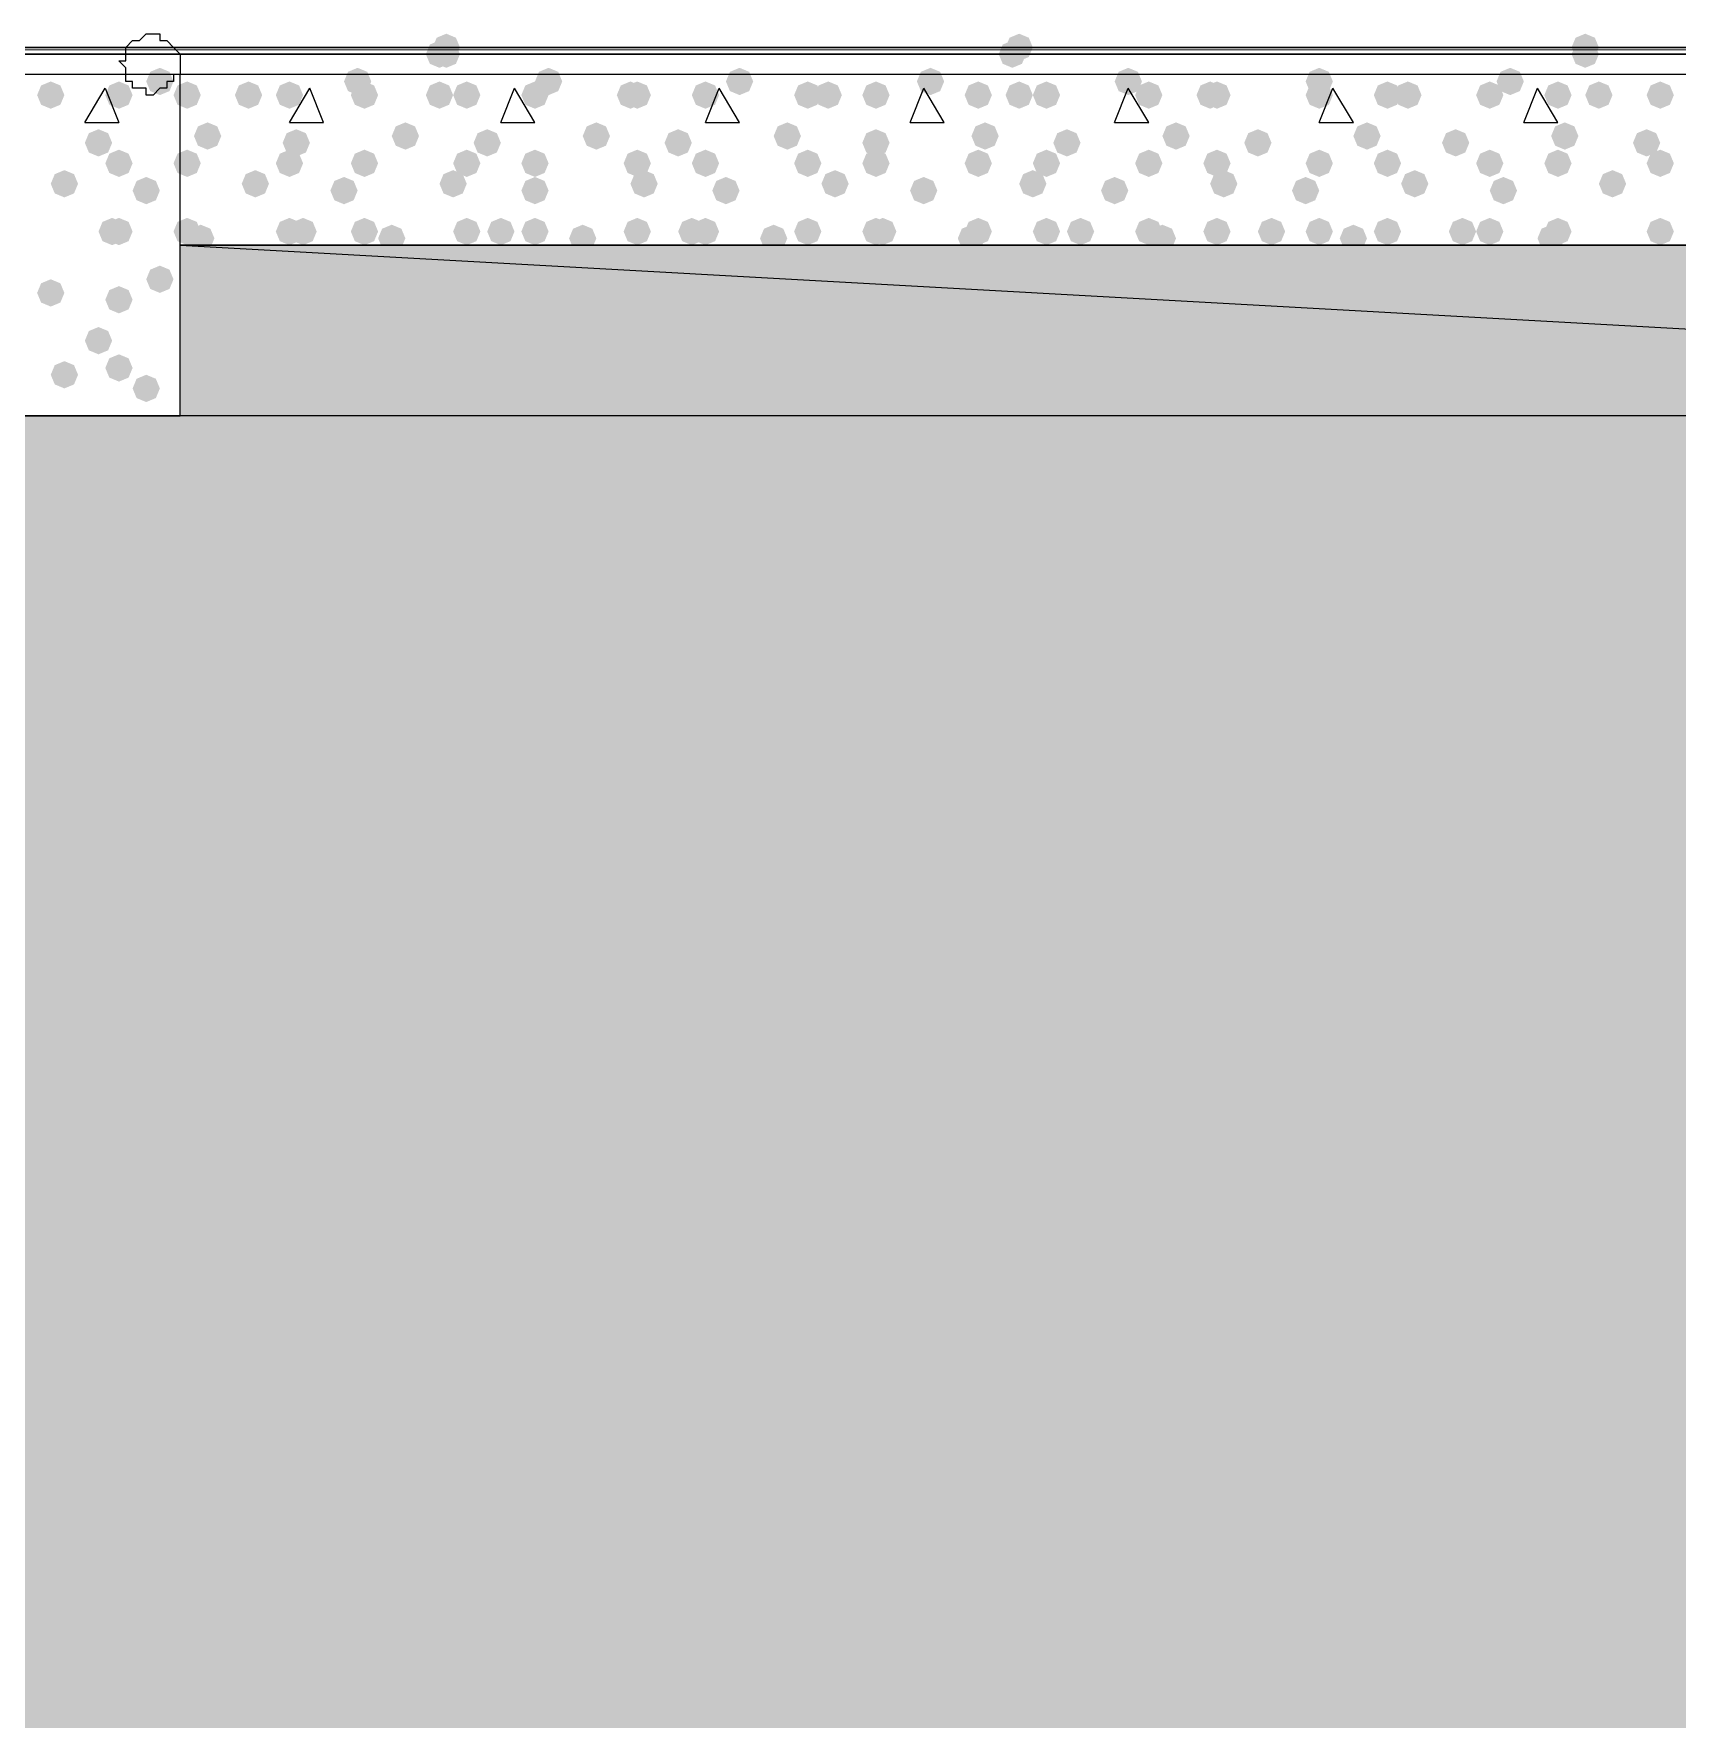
# Model space of a CAD drawing. Header units: millimetres. Extents: x 0 to 420, y 0 to 297.
# Drawn here: x 244.71 to 254.91, y 217.72 to 228.18 of the extents above; entities that cross this region are included whole.
import ezdxf

# ---------------------------------------------------------------- set-up
doc = ezdxf.new("R2010")
doc.units = ezdxf.units.MM
doc.layers.get('0').update_dxf_attribs({"linetype": 'CONTINUOUS'})

msp = doc.modelspace()

# ---------------------------------------------------------------- hatches: boundary and pattern name
at = {"true_color": 0x0000fe}
for points in [[(247.353667, 228.092), (247.328796, 228.032204), (247.269, 228.007333), (247.209204, 228.032204), (247.184333, 228.092), (247.209204, 228.151796), (247.269, 228.176667), (247.328796, 228.151796)], [(250.909667, 228.092), (250.884796, 228.032204), (250.825, 228.007333), (250.765204, 228.032204), (250.740333, 228.092), (250.765204, 228.151796), (250.825, 228.176667), (250.884796, 228.151796)], [(254.423333, 228.092), (254.398462, 228.032204), (254.338667, 228.007333), (254.278871, 228.032204), (254.254, 228.092), (254.278871, 228.151796), (254.338667, 228.176667), (254.398462, 228.151796)], [(247.311333, 228.049667), (247.286462, 227.989871), (247.226667, 227.965), (247.166871, 227.989871), (247.142, 228.049667), (247.166871, 228.109462), (247.226667, 228.134333), (247.286462, 228.109463)], [(247.353667, 228.049667), (247.328796, 227.989871), (247.269, 227.965), (247.209204, 227.989871), (247.184333, 228.049667), (247.209204, 228.109462), (247.269, 228.134333), (247.328796, 228.109463)], [(247.353667, 228.049667), (247.328796, 227.989871), (247.269, 227.965), (247.209204, 227.989871), (247.184333, 228.049667), (247.209204, 228.109462), (247.269, 228.134333), (247.328796, 228.109463)], [(250.867333, 228.049667), (250.842462, 227.989871), (250.782667, 227.965), (250.722871, 227.989871), (250.698, 228.049667), (250.722871, 228.109462), (250.782667, 228.134333), (250.842462, 228.109463)], [(250.867333, 228.049667), (250.842462, 227.989871), (250.782667, 227.965), (250.722871, 227.989871), (250.698, 228.049667), (250.722871, 228.109462), (250.782667, 228.134333), (250.842462, 228.109463)], [(250.867333, 228.049667), (250.842462, 227.989871), (250.782667, 227.965), (250.722871, 227.989871), (250.698, 228.049667), (250.722871, 228.109462), (250.782667, 228.134333), (250.842462, 228.109463)], [(254.423333, 228.049667), (254.398462, 227.989871), (254.338667, 227.965), (254.278871, 227.989871), (254.254, 228.049667), (254.278871, 228.109462), (254.338667, 228.134333), (254.398462, 228.109463)], [(254.423333, 228.049667), (254.398462, 227.989871), (254.338667, 227.965), (254.278871, 227.989871), (254.254, 228.049667), (254.278871, 228.109462), (254.338667, 228.134333), (254.398462, 228.109463)], [(254.423333, 228.049667), (254.398462, 227.989871), (254.338667, 227.965), (254.278871, 227.989871), (254.254, 228.049667), (254.278871, 228.109462), (254.338667, 228.134333), (254.398462, 228.109463)]]:
    msp.add_hatch(color=0, dxfattribs=at).paths.add_polyline_path(points, flags=0)
at = {"true_color": 0x000007}
h = msp.add_hatch(color=0, dxfattribs=at)
h.paths.add_polyline_path([(38.565667, 228.049667), (386.969, 228.049667)], flags=0)
h.paths.add_polyline_path([(386.969, 228.049667), (38.565667, 228.049667)], flags=0)
for points in [[(245.575667, 227.880333), (245.550796, 227.820537), (245.491, 227.795667), (245.431204, 227.820537), (245.406333, 227.880333), (245.431204, 227.940129), (245.491, 227.965), (245.550796, 227.940129)], [(244.898333, 227.795667), (244.873462, 227.735871), (244.813667, 227.711), (244.753871, 227.735871), (244.729, 227.795667), (244.753871, 227.855462), (244.813667, 227.880333), (244.873462, 227.855463)], [(245.321667, 227.795667), (245.296796, 227.735871), (245.237, 227.711), (245.177204, 227.735871), (245.152333, 227.795667), (245.177204, 227.855462), (245.237, 227.880333), (245.296796, 227.855463)], [(245.194667, 227.499333), (245.169796, 227.439537), (245.11, 227.414667), (245.050204, 227.439537), (245.025333, 227.499333), (245.050204, 227.559129), (245.11, 227.584), (245.169796, 227.559129)], [(245.321667, 227.372333), (245.296796, 227.312537), (245.237, 227.287667), (245.177204, 227.312537), (245.152333, 227.372333), (245.177204, 227.432129), (245.237, 227.457), (245.296796, 227.432129)], [(244.983, 227.245333), (244.958129, 227.185537), (244.898333, 227.160667), (244.838538, 227.185537), (244.813667, 227.245333), (244.838537, 227.305129), (244.898333, 227.33), (244.958129, 227.305129)], [(245.491, 227.203), (245.466129, 227.143204), (245.406333, 227.118333), (245.346538, 227.143204), (245.321667, 227.203), (245.346537, 227.262796), (245.406333, 227.287667), (245.466129, 227.262796)], [(245.279333, 226.949), (245.254462, 226.889204), (245.194667, 226.864333), (245.134871, 226.889204), (245.11, 226.949), (245.134871, 227.008796), (245.194667, 227.033667), (245.254462, 227.008796)], [(245.321667, 226.949), (245.296796, 226.889204), (245.237, 226.864333), (245.177204, 226.889204), (245.152333, 226.949), (245.177204, 227.008796), (245.237, 227.033667), (245.296796, 227.008796)], [(245.575667, 226.652667), (245.550796, 226.592871), (245.491, 226.568), (245.431204, 226.592871), (245.406333, 226.652667), (245.431204, 226.712462), (245.491, 226.737333), (245.550796, 226.712463)], [(244.898333, 226.568), (244.873462, 226.508204), (244.813667, 226.483333), (244.753871, 226.508204), (244.729, 226.568), (244.753871, 226.627796), (244.813667, 226.652667), (244.873462, 226.627796)], [(245.321667, 226.525667), (245.296796, 226.465871), (245.237, 226.441), (245.177204, 226.465871), (245.152333, 226.525667), (245.177204, 226.585462), (245.237, 226.610333), (245.296796, 226.585463)], [(245.194667, 226.271667), (245.169796, 226.211871), (245.11, 226.187), (245.050204, 226.211871), (245.025333, 226.271667), (245.050204, 226.331462), (245.11, 226.356333), (245.169796, 226.331463)], [(245.321667, 226.102333), (245.296796, 226.042537), (245.237, 226.017667), (245.177204, 226.042537), (245.152333, 226.102333), (245.177204, 226.162129), (245.237, 226.187), (245.296796, 226.162129)], [(244.983, 226.06), (244.958129, 226.000204), (244.898333, 225.975333), (244.838538, 226.000204), (244.813667, 226.06), (244.838537, 226.119796), (244.898333, 226.144667), (244.958129, 226.119796)], [(245.491, 225.975333), (245.466129, 225.915537), (245.406333, 225.890667), (245.346538, 225.915537), (245.321667, 225.975333), (245.346537, 226.035129), (245.406333, 226.06), (245.466129, 226.035129)]]:
    msp.add_hatch(color=0, dxfattribs=at).paths.add_polyline_path(points, flags=0)
at = {"true_color": 0x000008}
for points in [[(246.803333, 227.880333), (246.778462, 227.820537), (246.718667, 227.795667), (246.658871, 227.820537), (246.634, 227.880333), (246.658871, 227.940129), (246.718667, 227.965), (246.778462, 227.940129)], [(247.988667, 227.880333), (247.963796, 227.820537), (247.904, 227.795667), (247.844204, 227.820537), (247.819333, 227.880333), (247.844204, 227.940129), (247.904, 227.965), (247.963796, 227.940129)], [(249.174, 227.880333), (249.149129, 227.820537), (249.089333, 227.795667), (249.029538, 227.820537), (249.004667, 227.880333), (249.029537, 227.940129), (249.089333, 227.965), (249.149129, 227.940129)], [(250.359333, 227.880333), (250.334463, 227.820537), (250.274667, 227.795667), (250.214871, 227.820537), (250.19, 227.880333), (250.214871, 227.940129), (250.274667, 227.965), (250.334462, 227.940129)], [(251.587, 227.880333), (251.562129, 227.820537), (251.502333, 227.795667), (251.442537, 227.820537), (251.417667, 227.880333), (251.442537, 227.940129), (251.502333, 227.965), (251.562129, 227.940129)], [(252.772333, 227.880333), (252.747462, 227.820537), (252.687667, 227.795667), (252.627871, 227.820537), (252.603, 227.880333), (252.627871, 227.940129), (252.687667, 227.965), (252.747462, 227.940129)], [(253.957667, 227.880333), (253.932796, 227.820537), (253.873, 227.795667), (253.813204, 227.820537), (253.788333, 227.880333), (253.813204, 227.940129), (253.873, 227.965), (253.932796, 227.940129)], [(245.745, 227.795667), (245.720129, 227.735871), (245.660333, 227.711), (245.600538, 227.735871), (245.575667, 227.795667), (245.600537, 227.855462), (245.660333, 227.880333), (245.720129, 227.855463)], [(246.126, 227.795667), (246.101129, 227.735871), (246.041333, 227.711), (245.981538, 227.735871), (245.956667, 227.795667), (245.981537, 227.855462), (246.041333, 227.880333), (246.101129, 227.855463)], [(246.38, 227.795667), (246.355129, 227.735871), (246.295333, 227.711), (246.235538, 227.735871), (246.210667, 227.795667), (246.235537, 227.855462), (246.295333, 227.880333), (246.355129, 227.855463)], [(246.845667, 227.795667), (246.820796, 227.735871), (246.761, 227.711), (246.701204, 227.735871), (246.676333, 227.795667), (246.701204, 227.855462), (246.761, 227.880333), (246.820796, 227.855463)], [(247.311333, 227.795667), (247.286462, 227.735871), (247.226667, 227.711), (247.166871, 227.735871), (247.142, 227.795667), (247.166871, 227.855462), (247.226667, 227.880333), (247.286462, 227.855463)], [(247.480667, 227.795667), (247.455796, 227.735871), (247.396, 227.711), (247.336204, 227.735871), (247.311333, 227.795667), (247.336204, 227.855462), (247.396, 227.880333), (247.455796, 227.855463)], [(247.904, 227.795667), (247.879129, 227.735871), (247.819333, 227.711), (247.759538, 227.735871), (247.734667, 227.795667), (247.759537, 227.855462), (247.819333, 227.880333), (247.879129, 227.855463)], [(248.496667, 227.795667), (248.471796, 227.735871), (248.412, 227.711), (248.352204, 227.735871), (248.327333, 227.795667), (248.352204, 227.855462), (248.412, 227.880333), (248.471796, 227.855463)], [(248.539, 227.795667), (248.514129, 227.735871), (248.454333, 227.711), (248.394538, 227.735871), (248.369667, 227.795667), (248.394537, 227.855462), (248.454333, 227.880333), (248.514129, 227.855463)], [(248.962333, 227.795667), (248.937462, 227.735871), (248.877667, 227.711), (248.817871, 227.735871), (248.793, 227.795667), (248.817871, 227.855462), (248.877667, 227.880333), (248.937462, 227.855463)], [(249.597333, 227.795667), (249.572462, 227.735871), (249.512667, 227.711), (249.452871, 227.735871), (249.428, 227.795667), (249.452871, 227.855462), (249.512667, 227.880333), (249.572462, 227.855463)], [(249.724333, 227.795667), (249.699462, 227.735871), (249.639667, 227.711), (249.579871, 227.735871), (249.555, 227.795667), (249.579871, 227.855462), (249.639667, 227.880333), (249.699462, 227.855463)], [(250.020667, 227.795667), (249.995796, 227.735871), (249.936, 227.711), (249.876204, 227.735871), (249.851333, 227.795667), (249.876204, 227.855462), (249.936, 227.880333), (249.995796, 227.855463)], [(250.655667, 227.795667), (250.630796, 227.735871), (250.571, 227.711), (250.511204, 227.735871), (250.486333, 227.795667), (250.511204, 227.855462), (250.571, 227.880333), (250.630796, 227.855463)], [(250.909667, 227.795667), (250.884796, 227.735871), (250.825, 227.711), (250.765204, 227.735871), (250.740333, 227.795667), (250.765204, 227.855462), (250.825, 227.880333), (250.884796, 227.855463)], [(251.079, 227.795667), (251.054129, 227.735871), (250.994333, 227.711), (250.934538, 227.735871), (250.909667, 227.795667), (250.934537, 227.855462), (250.994333, 227.880333), (251.054129, 227.855463)], [(251.714, 227.795667), (251.689129, 227.735871), (251.629333, 227.711), (251.569538, 227.735871), (251.544667, 227.795667), (251.569537, 227.855462), (251.629333, 227.880333), (251.689129, 227.855463)], [(252.095, 227.795667), (252.070129, 227.735871), (252.010333, 227.711), (251.950538, 227.735871), (251.925667, 227.795667), (251.950537, 227.855462), (252.010333, 227.880333), (252.070129, 227.855463)], [(252.137333, 227.795667), (252.112462, 227.735871), (252.052667, 227.711), (251.992871, 227.735871), (251.968, 227.795667), (251.992871, 227.855462), (252.052667, 227.880333), (252.112462, 227.855463)], [(252.772333, 227.795667), (252.747462, 227.735871), (252.687667, 227.711), (252.627871, 227.735871), (252.603, 227.795667), (252.627871, 227.855462), (252.687667, 227.880333), (252.747462, 227.855463)], [(253.195667, 227.795667), (253.170796, 227.735871), (253.111, 227.711), (253.051204, 227.735871), (253.026333, 227.795667), (253.051204, 227.855462), (253.111, 227.880333), (253.170796, 227.855463)], [(253.322667, 227.795667), (253.297796, 227.735871), (253.238, 227.711), (253.178204, 227.735871), (253.153333, 227.795667), (253.178204, 227.855462), (253.238, 227.880333), (253.297796, 227.855463)], [(253.830667, 227.795667), (253.805796, 227.735871), (253.746, 227.711), (253.686204, 227.735871), (253.661333, 227.795667), (253.686204, 227.855462), (253.746, 227.880333), (253.805796, 227.855463)], [(254.254, 227.795667), (254.229129, 227.735871), (254.169333, 227.711), (254.109537, 227.735871), (254.084667, 227.795667), (254.109537, 227.855462), (254.169333, 227.880333), (254.229129, 227.855463)], [(254.508, 227.795667), (254.483129, 227.735871), (254.423333, 227.711), (254.363538, 227.735871), (254.338667, 227.795667), (254.363537, 227.855462), (254.423333, 227.880333), (254.483129, 227.855463)], [(254.889, 227.795667), (254.864129, 227.735871), (254.804333, 227.711), (254.744538, 227.735871), (254.719667, 227.795667), (254.744537, 227.855462), (254.804333, 227.880333), (254.864129, 227.855463)], [(245.872, 227.541667), (245.847129, 227.481871), (245.787333, 227.457), (245.727537, 227.481871), (245.702667, 227.541667), (245.727537, 227.601462), (245.787333, 227.626333), (245.847129, 227.601463)], [(247.099667, 227.541667), (247.074796, 227.481871), (247.015, 227.457), (246.955204, 227.481871), (246.930333, 227.541667), (246.955204, 227.601462), (247.015, 227.626333), (247.074796, 227.601463)], [(248.285, 227.541667), (248.260129, 227.481871), (248.200333, 227.457), (248.140537, 227.481871), (248.115667, 227.541667), (248.140537, 227.601462), (248.200333, 227.626333), (248.260129, 227.601463)], [(249.470333, 227.541667), (249.445462, 227.481871), (249.385667, 227.457), (249.325871, 227.481871), (249.301, 227.541667), (249.325871, 227.601462), (249.385667, 227.626333), (249.445462, 227.601463)], [(250.698, 227.541667), (250.673129, 227.481871), (250.613333, 227.457), (250.553538, 227.481871), (250.528667, 227.541667), (250.553537, 227.601462), (250.613333, 227.626333), (250.673129, 227.601463)], [(251.883333, 227.541667), (251.858462, 227.481871), (251.798667, 227.457), (251.738871, 227.481871), (251.714, 227.541667), (251.738871, 227.601462), (251.798667, 227.626333), (251.858462, 227.601463)], [(253.068667, 227.541667), (253.043796, 227.481871), (252.984, 227.457), (252.924204, 227.481871), (252.899333, 227.541667), (252.924204, 227.601462), (252.984, 227.626333), (253.043796, 227.601463)], [(254.296333, 227.541667), (254.271462, 227.481871), (254.211667, 227.457), (254.151871, 227.481871), (254.127, 227.541667), (254.151871, 227.601462), (254.211667, 227.626333), (254.271462, 227.601463)], [(246.422333, 227.499333), (246.397462, 227.439537), (246.337667, 227.414667), (246.277871, 227.439537), (246.253, 227.499333), (246.277871, 227.559129), (246.337667, 227.584), (246.397462, 227.559129)], [(247.607667, 227.499333), (247.582796, 227.439537), (247.523, 227.414667), (247.463204, 227.439537), (247.438333, 227.499333), (247.463204, 227.559129), (247.523, 227.584), (247.582796, 227.559129)], [(248.793, 227.499333), (248.768129, 227.439537), (248.708333, 227.414667), (248.648538, 227.439537), (248.623667, 227.499333), (248.648537, 227.559129), (248.708333, 227.584), (248.768129, 227.559129)], [(250.020667, 227.499333), (249.995796, 227.439537), (249.936, 227.414667), (249.876204, 227.439537), (249.851333, 227.499333), (249.876204, 227.559129), (249.936, 227.584), (249.995796, 227.559129)], [(251.206, 227.499333), (251.181129, 227.439537), (251.121333, 227.414667), (251.061538, 227.439537), (251.036667, 227.499333), (251.061537, 227.559129), (251.121333, 227.584), (251.181129, 227.559129)], [(252.391333, 227.499333), (252.366462, 227.439537), (252.306667, 227.414667), (252.246871, 227.439537), (252.222, 227.499333), (252.246871, 227.559129), (252.306667, 227.584), (252.366462, 227.559129)], [(253.619, 227.499333), (253.594129, 227.439537), (253.534333, 227.414667), (253.474538, 227.439537), (253.449667, 227.499333), (253.474537, 227.559129), (253.534333, 227.584), (253.594129, 227.559129)], [(254.804333, 227.499333), (254.779462, 227.439537), (254.719667, 227.414667), (254.659871, 227.439537), (254.635, 227.499333), (254.659871, 227.559129), (254.719667, 227.584), (254.779462, 227.559129)], [(245.745, 227.372333), (245.720129, 227.312537), (245.660333, 227.287667), (245.600538, 227.312537), (245.575667, 227.372333), (245.600537, 227.432129), (245.660333, 227.457), (245.720129, 227.432129)], [(246.38, 227.372333), (246.355129, 227.312537), (246.295333, 227.287667), (246.235538, 227.312537), (246.210667, 227.372333), (246.235537, 227.432129), (246.295333, 227.457), (246.355129, 227.432129)], [(246.845667, 227.372333), (246.820796, 227.312537), (246.761, 227.287667), (246.701204, 227.312537), (246.676333, 227.372333), (246.701204, 227.432129), (246.761, 227.457), (246.820796, 227.432129)], [(247.480667, 227.372333), (247.455796, 227.312537), (247.396, 227.287667), (247.336204, 227.312537), (247.311333, 227.372333), (247.336204, 227.432129), (247.396, 227.457), (247.455796, 227.432129)], [(247.904, 227.372333), (247.879129, 227.312537), (247.819333, 227.287667), (247.759538, 227.312537), (247.734667, 227.372333), (247.759537, 227.432129), (247.819333, 227.457), (247.879129, 227.432129)], [(248.539, 227.372333), (248.514129, 227.312537), (248.454333, 227.287667), (248.394538, 227.312537), (248.369667, 227.372333), (248.394537, 227.432129), (248.454333, 227.457), (248.514129, 227.432129)], [(248.962333, 227.372333), (248.937462, 227.312537), (248.877667, 227.287667), (248.817871, 227.312537), (248.793, 227.372333), (248.817871, 227.432129), (248.877667, 227.457), (248.937462, 227.432129)], [(249.597333, 227.372333), (249.572462, 227.312537), (249.512667, 227.287667), (249.452871, 227.312537), (249.428, 227.372333), (249.452871, 227.432129), (249.512667, 227.457), (249.572462, 227.432129)], [(250.020667, 227.372333), (249.995796, 227.312537), (249.936, 227.287667), (249.876204, 227.312537), (249.851333, 227.372333), (249.876204, 227.432129), (249.936, 227.457), (249.995796, 227.432129)], [(250.655667, 227.372333), (250.630796, 227.312537), (250.571, 227.287667), (250.511204, 227.312537), (250.486333, 227.372333), (250.511204, 227.432129), (250.571, 227.457), (250.630796, 227.432129)], [(251.079, 227.372333), (251.054129, 227.312537), (250.994333, 227.287667), (250.934538, 227.312537), (250.909667, 227.372333), (250.934537, 227.432129), (250.994333, 227.457), (251.054129, 227.432129)], [(251.714, 227.372333), (251.689129, 227.312537), (251.629333, 227.287667), (251.569538, 227.312537), (251.544667, 227.372333), (251.569537, 227.432129), (251.629333, 227.457), (251.689129, 227.432129)], [(252.137333, 227.372333), (252.112462, 227.312537), (252.052667, 227.287667), (251.992871, 227.312537), (251.968, 227.372333), (251.992871, 227.432129), (252.052667, 227.457), (252.112462, 227.432129)], [(252.772333, 227.372333), (252.747462, 227.312537), (252.687667, 227.287667), (252.627871, 227.312537), (252.603, 227.372333), (252.627871, 227.432129), (252.687667, 227.457), (252.747462, 227.432129)], [(253.195667, 227.372333), (253.170796, 227.312537), (253.111, 227.287667), (253.051204, 227.312537), (253.026333, 227.372333), (253.051204, 227.432129), (253.111, 227.457), (253.170796, 227.432129)], [(253.830667, 227.372333), (253.805796, 227.312537), (253.746, 227.287667), (253.686204, 227.312537), (253.661333, 227.372333), (253.686204, 227.432129), (253.746, 227.457), (253.805796, 227.432129)], [(254.254, 227.372333), (254.229129, 227.312537), (254.169333, 227.287667), (254.109537, 227.312537), (254.084667, 227.372333), (254.109537, 227.432129), (254.169333, 227.457), (254.229129, 227.432129)], [(254.889, 227.372333), (254.864129, 227.312537), (254.804333, 227.287667), (254.744538, 227.312537), (254.719667, 227.372333), (254.744537, 227.432129), (254.804333, 227.457), (254.864129, 227.432129)], [(246.168333, 227.245333), (246.143463, 227.185537), (246.083667, 227.160667), (246.023871, 227.185537), (245.999, 227.245333), (246.023871, 227.305129), (246.083667, 227.33), (246.143462, 227.305129)], [(247.396, 227.245333), (247.371129, 227.185537), (247.311333, 227.160667), (247.251538, 227.185537), (247.226667, 227.245333), (247.251537, 227.305129), (247.311333, 227.33), (247.371129, 227.305129)], [(248.581333, 227.245333), (248.556462, 227.185537), (248.496667, 227.160667), (248.436871, 227.185537), (248.412, 227.245333), (248.436871, 227.305129), (248.496667, 227.33), (248.556462, 227.305129)], [(249.766667, 227.245333), (249.741796, 227.185537), (249.682, 227.160667), (249.622204, 227.185537), (249.597333, 227.245333), (249.622204, 227.305129), (249.682, 227.33), (249.741796, 227.305129)], [(250.994333, 227.245333), (250.969462, 227.185537), (250.909667, 227.160667), (250.849871, 227.185537), (250.825, 227.245333), (250.849871, 227.305129), (250.909667, 227.33), (250.969462, 227.305129)], [(252.179667, 227.245333), (252.154796, 227.185537), (252.095, 227.160667), (252.035204, 227.185537), (252.010333, 227.245333), (252.035204, 227.305129), (252.095, 227.33), (252.154796, 227.305129)], [(253.365, 227.245333), (253.340129, 227.185537), (253.280333, 227.160667), (253.220538, 227.185537), (253.195667, 227.245333), (253.220537, 227.305129), (253.280333, 227.33), (253.340129, 227.305129)], [(254.592667, 227.245333), (254.567796, 227.185537), (254.508, 227.160667), (254.448204, 227.185537), (254.423333, 227.245333), (254.448204, 227.305129), (254.508, 227.33), (254.567796, 227.305129)], [(246.718667, 227.203), (246.693796, 227.143204), (246.634, 227.118333), (246.574204, 227.143204), (246.549333, 227.203), (246.574204, 227.262796), (246.634, 227.287667), (246.693796, 227.262796)], [(247.904, 227.203), (247.879129, 227.143204), (247.819333, 227.118333), (247.759538, 227.143204), (247.734667, 227.203), (247.759537, 227.262796), (247.819333, 227.287667), (247.879129, 227.262796)], [(249.089333, 227.203), (249.064462, 227.143204), (249.004667, 227.118333), (248.944871, 227.143204), (248.92, 227.203), (248.944871, 227.262796), (249.004667, 227.287667), (249.064462, 227.262796)], [(250.317, 227.203), (250.292129, 227.143204), (250.232333, 227.118333), (250.172537, 227.143204), (250.147667, 227.203), (250.172537, 227.262796), (250.232333, 227.287667), (250.292129, 227.262796)], [(251.502333, 227.203), (251.477463, 227.143204), (251.417667, 227.118333), (251.357871, 227.143204), (251.333, 227.203), (251.357871, 227.262796), (251.417667, 227.287667), (251.477462, 227.262796)], [(252.687667, 227.203), (252.662796, 227.143204), (252.603, 227.118333), (252.543204, 227.143204), (252.518333, 227.203), (252.543204, 227.262796), (252.603, 227.287667), (252.662796, 227.262796)], [(253.915333, 227.203), (253.890462, 227.143204), (253.830667, 227.118333), (253.770871, 227.143204), (253.746, 227.203), (253.770871, 227.262796), (253.830667, 227.287667), (253.890462, 227.262796)], [(245.745, 226.949), (245.720129, 226.889204), (245.660333, 226.864333), (245.600538, 226.889204), (245.575667, 226.949), (245.600537, 227.008796), (245.660333, 227.033667), (245.720129, 227.008796)], [(246.38, 226.949), (246.355129, 226.889204), (246.295333, 226.864333), (246.235538, 226.889204), (246.210667, 226.949), (246.235537, 227.008796), (246.295333, 227.033667), (246.355129, 227.008796)], [(246.464667, 226.949), (246.439796, 226.889204), (246.38, 226.864333), (246.320204, 226.889204), (246.295333, 226.949), (246.320204, 227.008796), (246.38, 227.033667), (246.439796, 227.008796)], [(246.845667, 226.949), (246.820796, 226.889204), (246.761, 226.864333), (246.701204, 226.889204), (246.676333, 226.949), (246.701204, 227.008796), (246.761, 227.033667), (246.820796, 227.008796)], [(247.480667, 226.949), (247.455796, 226.889204), (247.396, 226.864333), (247.336204, 226.889204), (247.311333, 226.949), (247.336204, 227.008796), (247.396, 227.033667), (247.455796, 227.008796)], [(247.692333, 226.949), (247.667463, 226.889204), (247.607667, 226.864333), (247.547871, 226.889204), (247.523, 226.949), (247.547871, 227.008796), (247.607667, 227.033667), (247.667462, 227.008796)], [(247.904, 226.949), (247.879129, 226.889204), (247.819333, 226.864333), (247.759538, 226.889204), (247.734667, 226.949), (247.759537, 227.008796), (247.819333, 227.033667), (247.879129, 227.008796)], [(248.539, 226.949), (248.514129, 226.889204), (248.454333, 226.864333), (248.394538, 226.889204), (248.369667, 226.949), (248.394537, 227.008796), (248.454333, 227.033667), (248.514129, 227.008796)], [(248.877667, 226.949), (248.852796, 226.889204), (248.793, 226.864333), (248.733204, 226.889204), (248.708333, 226.949), (248.733204, 227.008796), (248.793, 227.033667), (248.852796, 227.008796)], [(248.962333, 226.949), (248.937462, 226.889204), (248.877667, 226.864333), (248.817871, 226.889204), (248.793, 226.949), (248.817871, 227.008796), (248.877667, 227.033667), (248.937462, 227.008796)], [(249.597333, 226.949), (249.572462, 226.889204), (249.512667, 226.864333), (249.452871, 226.889204), (249.428, 226.949), (249.452871, 227.008796), (249.512667, 227.033667), (249.572462, 227.008796)], [(250.020667, 226.949), (249.995796, 226.889204), (249.936, 226.864333), (249.876204, 226.889204), (249.851333, 226.949), (249.876204, 227.008796), (249.936, 227.033667), (249.995796, 227.008796)], [(250.063, 226.949), (250.038129, 226.889204), (249.978333, 226.864333), (249.918538, 226.889204), (249.893667, 226.949), (249.918537, 227.008796), (249.978333, 227.033667), (250.038129, 227.008796)], [(250.655667, 226.949), (250.630796, 226.889204), (250.571, 226.864333), (250.511204, 226.889204), (250.486333, 226.949), (250.511204, 227.008796), (250.571, 227.033667), (250.630796, 227.008796)], [(251.079, 226.949), (251.054129, 226.889204), (250.994333, 226.864333), (250.934538, 226.889204), (250.909667, 226.949), (250.934537, 227.008796), (250.994333, 227.033667), (251.054129, 227.008796)], [(251.290667, 226.949), (251.265796, 226.889204), (251.206, 226.864333), (251.146204, 226.889204), (251.121333, 226.949), (251.146204, 227.008796), (251.206, 227.033667), (251.265796, 227.008796)], [(251.714, 226.949), (251.689129, 226.889204), (251.629333, 226.864333), (251.569538, 226.889204), (251.544667, 226.949), (251.569537, 227.008796), (251.629333, 227.033667), (251.689129, 227.008796)], [(252.137333, 226.949), (252.112462, 226.889204), (252.052667, 226.864333), (251.992871, 226.889204), (251.968, 226.949), (251.992871, 227.008796), (252.052667, 227.033667), (252.112462, 227.008796)], [(252.476, 226.949), (252.451129, 226.889204), (252.391333, 226.864333), (252.331538, 226.889204), (252.306667, 226.949), (252.331537, 227.008796), (252.391333, 227.033667), (252.451129, 227.008796)], [(252.772333, 226.949), (252.747462, 226.889204), (252.687667, 226.864333), (252.627871, 226.889204), (252.603, 226.949), (252.627871, 227.008796), (252.687667, 227.033667), (252.747462, 227.008796)], [(253.195667, 226.949), (253.170796, 226.889204), (253.111, 226.864333), (253.051204, 226.889204), (253.026333, 226.949), (253.051204, 227.008796), (253.111, 227.033667), (253.170796, 227.008796)], [(253.661333, 226.949), (253.636462, 226.889204), (253.576667, 226.864333), (253.516871, 226.889204), (253.492, 226.949), (253.516871, 227.008796), (253.576667, 227.033667), (253.636462, 227.008796)], [(253.830667, 226.949), (253.805796, 226.889204), (253.746, 226.864333), (253.686204, 226.889204), (253.661333, 226.949), (253.686204, 227.008796), (253.746, 227.033667), (253.805796, 227.008796)], [(254.254, 226.949), (254.229129, 226.889204), (254.169333, 226.864333), (254.109537, 226.889204), (254.084667, 226.949), (254.109537, 227.008796), (254.169333, 227.033667), (254.229129, 227.008796)], [(254.889, 226.949), (254.864129, 226.889204), (254.804333, 226.864333), (254.744538, 226.889204), (254.719667, 226.949), (254.744537, 227.008796), (254.804333, 227.033667), (254.864129, 227.008796)], [(254.889, 226.949), (254.864129, 226.889204), (254.804333, 226.864333), (254.744538, 226.889204), (254.719667, 226.949), (254.744537, 227.008796), (254.804333, 227.033667), (254.864129, 227.008796)], [(245.829667, 226.906667), (245.804796, 226.846871), (245.745, 226.822), (245.685204, 226.846871), (245.660333, 226.906667), (245.685204, 226.966462), (245.745, 226.991333), (245.804796, 226.966463)], [(247.015, 226.906667), (246.990129, 226.846871), (246.930333, 226.822), (246.870538, 226.846871), (246.845667, 226.906667), (246.870537, 226.966462), (246.930333, 226.991333), (246.990129, 226.966463)], [(248.200333, 226.906667), (248.175462, 226.846871), (248.115667, 226.822), (248.055871, 226.846871), (248.031, 226.906667), (248.055871, 226.966462), (248.115667, 226.991333), (248.175462, 226.966463)], [(249.385667, 226.906667), (249.360796, 226.846871), (249.301, 226.822), (249.241204, 226.846871), (249.216333, 226.906667), (249.241204, 226.966462), (249.301, 226.991333), (249.360796, 226.966463)], [(250.613333, 226.906667), (250.588462, 226.846871), (250.528667, 226.822), (250.468871, 226.846871), (250.444, 226.906667), (250.468871, 226.966462), (250.528667, 226.991333), (250.588462, 226.966463)], [(251.798667, 226.906667), (251.773796, 226.846871), (251.714, 226.822), (251.654204, 226.846871), (251.629333, 226.906667), (251.654204, 226.966462), (251.714, 226.991333), (251.773796, 226.966463)], [(252.984, 226.906667), (252.959129, 226.846871), (252.899333, 226.822), (252.839538, 226.846871), (252.814667, 226.906667), (252.839537, 226.966462), (252.899333, 226.991333), (252.959129, 226.966463)], [(254.211667, 226.906667), (254.186796, 226.846871), (254.127, 226.822), (254.067204, 226.846871), (254.042333, 226.906667), (254.067204, 226.966462), (254.127, 226.991333), (254.186796, 226.966463)]]:
    msp.add_hatch(color=0, dxfattribs=at).paths.add_polyline_path(points, flags=0)
h = msp.add_hatch(color=0, dxfattribs=at)
h.paths.add_polyline_path([(264.668, 226.864333), (245.618, 226.864333), (264.668, 225.806)], flags=0)
h.paths.add_polyline_path([(245.618, 226.864333), (264.668, 225.806), (245.618, 225.806)], flags=0)
h = msp.add_hatch(color=0, dxfattribs=at)
h.paths.add_polyline_path([(385.826, 225.806), (39.708667, 225.806), (385.826, 206.756)], flags=0)
h.paths.add_polyline_path([(39.708667, 225.806), (385.826, 206.756), (39.708667, 206.756)], flags=0)

# ---------------------------------------------------------------- linework, layer by layer
at = {"color": 0, "true_color": 0x000007}
for points in [[(245.618, 228.007333), (245.618, 227.965), (245.618, 227.922667), (245.575667, 227.922667), (245.575667, 227.880333), (245.533333, 227.880333), (245.533333, 227.838), (245.491, 227.838), (245.448667, 227.795667), (245.406333, 227.795667), (245.406333, 227.838), (245.364, 227.838), (245.321667, 227.838), (245.321667, 227.880333), (245.279333, 227.880333), (245.279333, 227.922667), (245.279333, 227.965), (245.237, 228.007333), (245.279333, 228.007333), (245.279333, 228.049667), (245.279333, 228.092), (245.321667, 228.134333), (245.364, 228.134333), (245.406333, 228.176667), (245.448667, 228.176667), (245.491, 228.176667), (245.491, 228.134333), (245.533333, 228.134333), (245.575667, 228.092), (245.618, 228.049667)], [(38.523333, 228.049667), (387.011333, 228.049667)], [(38.565667, 228.049667), (386.969, 228.049667)], [(386.969, 228.049667), (38.565667, 228.049667)], [(243.501333, 227.922667), (243.501333, 225.806), (245.618, 225.806), (245.618, 227.922667)]]:
    msp.add_lwpolyline(points, close=True, dxfattribs=at)
for points in [[(387.011333, 228.092), (38.481, 228.092), (38.481, 228.049667)], [(387.011333, 228.092), (38.523333, 228.092), (387.011333, 228.092), (38.523333, 228.049667)], [(38.523333, 228.049667), (387.011333, 228.049667)], [(387.011333, 228.049667), (386.969, 228.049667), (38.565667, 228.049667), (38.523333, 228.049667)], [(38.565667, 228.049667), (386.969, 228.049667)], [(245.025333, 227.626333), (245.152333, 227.838), (245.237, 227.626333)], [(264.668, 227.922667), (245.618, 227.922667)], [(245.025333, 227.626333), (245.237, 227.626333)], [(245.618, 226.864333), (264.668, 226.864333)]]:
    msp.add_lwpolyline(points, dxfattribs=at)
at = {"color": 0, "true_color": 0x000008}
for points in [[(246.295333, 227.626333), (246.422333, 227.838)], [(246.507, 227.626333), (246.422333, 227.838)], [(247.607667, 227.626333), (247.692333, 227.838)], [(247.819333, 227.626333), (247.692333, 227.838)], [(248.877667, 227.626333), (248.962333, 227.838)], [(249.089333, 227.626333), (248.962333, 227.838)], [(250.147667, 227.626333), (250.232333, 227.838)], [(250.359333, 227.626333), (250.232333, 227.838)], [(251.417667, 227.626333), (251.502333, 227.838)], [(251.629333, 227.626333), (251.502333, 227.838)], [(252.687667, 227.626333), (252.772333, 227.838)], [(252.899333, 227.626333), (252.772333, 227.838)], [(253.957667, 227.626333), (254.042333, 227.838)], [(254.169333, 227.626333), (254.042333, 227.838)], [(246.295333, 227.626333), (246.507, 227.626333)], [(247.607667, 227.626333), (247.819333, 227.626333)], [(248.877667, 227.626333), (249.089333, 227.626333)], [(250.147667, 227.626333), (250.359333, 227.626333)], [(251.417667, 227.626333), (251.629333, 227.626333)], [(252.687667, 227.626333), (252.899333, 227.626333)], [(253.957667, 227.626333), (254.169333, 227.626333)]]:
    msp.add_lwpolyline(points, dxfattribs=at)
for points in [[(264.668, 226.864333), (245.618, 226.864333), (264.668, 225.806)], [(245.618, 226.864333), (264.668, 225.806), (245.618, 225.806)], [(385.826, 225.806), (39.708667, 225.806), (385.826, 206.756)]]:
    msp.add_lwpolyline(points, close=True, dxfattribs=at)

doc.saveas('drawing.dxf')
